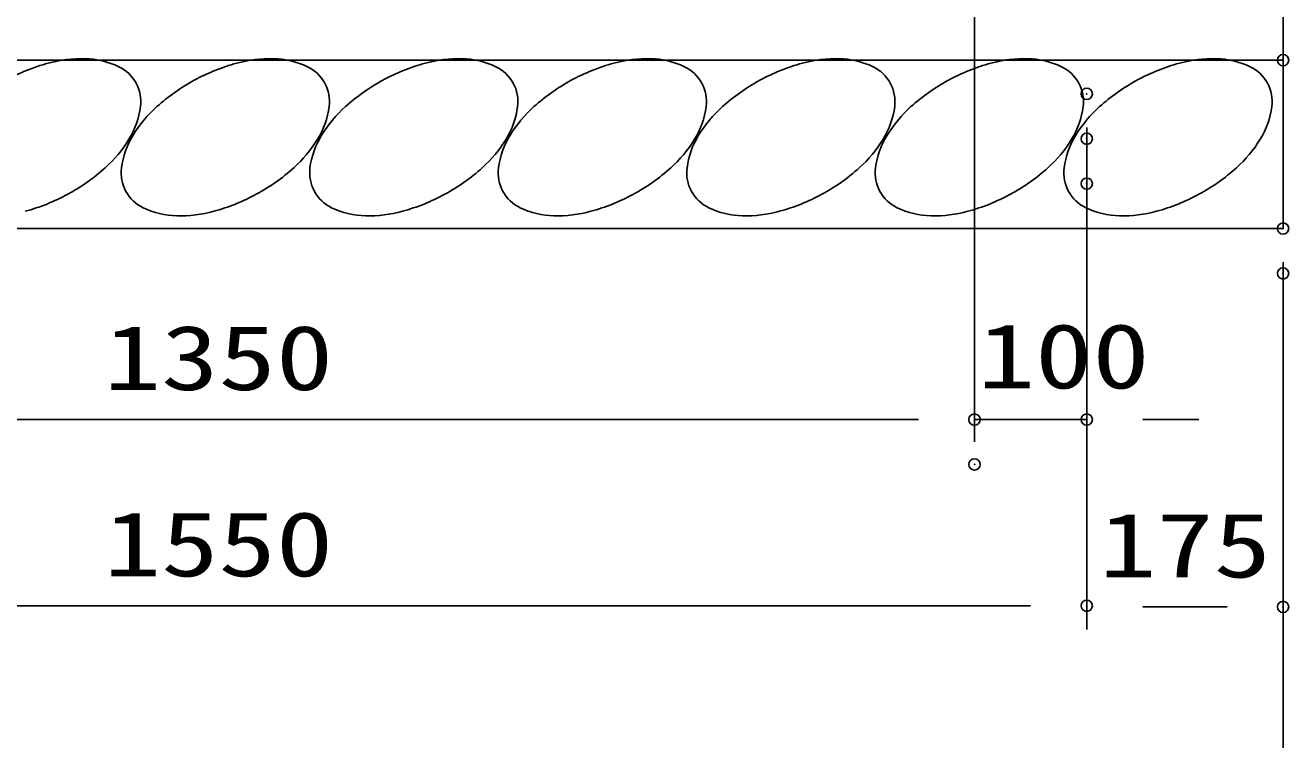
# Model space of a CAD drawing. Units: millimetres, scale not verified. Extents: x -5940 to 5940, y -4200 to 4200.
# Drawn here: x 1448 to 2574, y -1289 to -653 of the extents above; entities that cross this region are included whole.
import ezdxf
from ezdxf.enums import TextEntityAlignment as Align

# ---------------------------------------------------------------- set-up
doc = ezdxf.new("R2010")
doc.units = ezdxf.units.MM
doc.header["$LTSCALE"] = 20
doc.header["$PDMODE"] = 32
doc.header["$PDSIZE"] = 10
for name, color, linetype, lineweight in [('0-1_0', 7, 'Continuous', 25), ('0-2_1', 7, 'Continuous', 25), ('0-3_EXTCNT-L', 4, 'Continuous', 25)]:
    doc.layers.add(name, color=color, linetype=linetype, lineweight=lineweight)
doc.layers.add('0-6_DEFPOINTS', color=7, linetype='Continuous')
doc.styles.add('ＭＳ ゴシック', font='')
doc.styles.get('ＭＳ ゴシック').set_extended_font_data('MS Gothic')

msp = doc.modelspace()

# ---------------------------------------------------------------- linework, layer by layer
at = {"layer": '0-1_0', "color": 1}
for p, q in [((2294.26, -238.8), (2294.26, -1023.99)), ((2394.26, -743.8), (2394.26, -1189.99)), ((2394.26, -783.8), (2394.26, -1023.99)), ((2394.26, -823.8), (2394.26, -1190.99)), ((2569.26, -863.8), (2569.26, -1426.99)), ((2569.26, -903.8), (2569.26, -1190.99)), ((2294.26, -1013.99), (2294.26, -983.99))]:
    msp.add_line(p, q, dxfattribs=at)
at = {"layer": '0-1_0', "color": 2}
for p, q in [((994.26, -1003.99), (2244.26, -1003.99)), ((2244.26, -1003.99), (2194.26, -1003.99)), ((2294.26, -1003.99), (2394.26, -1003.99)), ((2444.26, -1003.99), (2494.26, -1003.99)), ((894.26, -1169.99), (2344.26, -1169.99)), ((2444.26, -1170.99), (2519.26, -1170.99))]:
    msp.add_line(p, q, dxfattribs=at)
at = {"layer": '0-2_1'}
for p, q in [((2569.26, -633.8), (2569.26, -833.8)), ((2569.26, -683.8), (669.26, -683.8)), ((2569.26, -833.8), (669.26, -833.8))]:
    msp.add_line(p, q, dxfattribs=at)
at = {"layer": '0-3_EXTCNT-L'}
for centre, radius, start, end in [((1514.84, -855.72), 175.38, 105.20457, 118.56194), ((1499.18, -798.12), 115.68, 88.7385, 105.20457), ((1500.11, -755.94), 73.49, 64.41276, 88.7385), ((1682.84, -855.72), 175.38, 105.20457, 118.56194), ((1667.18, -798.12), 115.68, 88.7385, 105.20457), ((1668.11, -755.94), 73.49, 64.41276, 88.7385), ((1850.84, -855.72), 175.38, 105.20457, 118.56194), ((1835.18, -798.12), 115.68, 88.7385, 105.20457), ((1836.11, -755.94), 73.49, 64.41276, 88.7385), ((2018.84, -855.72), 175.38, 105.20457, 118.56194), ((2003.18, -798.12), 115.68, 88.7385, 105.20457), ((2004.11, -755.94), 73.49, 64.41276, 88.7385), ((2186.84, -855.72), 175.38, 105.20457, 118.56194), ((2171.18, -798.12), 115.68, 88.7385, 105.20457), ((2172.11, -755.94), 73.49, 64.41276, 88.7385), ((2354.84, -855.72), 175.38, 105.20457, 118.56194), ((2339.18, -798.12), 115.68, 88.7385, 105.20457), ((2340.11, -755.94), 73.49, 64.41276, 88.7385), ((2522.84, -855.72), 175.38, 105.20457, 118.56194), ((2507.18, -798.12), 115.68, 88.7385, 105.20457), ((2508.11, -755.94), 73.49, 64.41276, 88.7385), ((1516.97, -720.72), 34.44, 28.56194, 64.41276), ((1684.97, -720.72), 34.44, 28.56194, 64.41276), ((1852.97, -720.72), 34.44, 28.56194, 64.41276), ((2020.97, -720.72), 34.44, 28.56194, 64.41276), ((2188.97, -720.72), 34.44, 28.56194, 64.41276), ((2356.97, -720.72), 34.44, 28.56194, 64.41276), ((2524.97, -720.72), 34.44, 28.56194, 64.41276), ((1516.97, -720.72), 34.44, 352.71112, 28.56194), ((1682.84, -855.72), 175.38, 118.56194, 131.91931), ((1684.97, -720.72), 34.44, 352.71112, 28.56194), ((1850.84, -855.72), 175.38, 118.56194, 131.91931), ((1852.97, -720.72), 34.44, 352.71112, 28.56194), ((2018.84, -855.72), 175.38, 118.56194, 131.91931), ((2020.97, -720.72), 34.44, 352.71112, 28.56194), ((2186.84, -855.72), 175.38, 118.56194, 131.91931), ((2188.97, -720.72), 34.44, 352.71112, 28.56194), ((2354.84, -855.72), 175.38, 118.56194, 131.91931), ((2356.97, -720.72), 34.44, 352.71112, 28.56194), ((2522.84, -855.72), 175.38, 118.56194, 131.91931), ((2524.97, -720.72), 34.44, 352.71112, 28.56194), ((1478.24, -715.76), 73.49, 328.38539, 352.71112), ((1642.95, -811.3), 115.68, 131.91931, 148.38539), ((1646.24, -715.76), 73.49, 328.38539, 352.71112), ((1810.95, -811.3), 115.68, 131.91931, 148.38539), ((1814.24, -715.76), 73.49, 328.38539, 352.71112), ((1978.95, -811.3), 115.68, 131.91931, 148.38539), ((1982.24, -715.76), 73.49, 328.38539, 352.71112), ((2146.95, -811.3), 115.68, 131.91931, 148.38539), ((2150.24, -715.76), 73.49, 328.38539, 352.71112), ((2314.95, -811.3), 115.68, 131.91931, 148.38539), ((2318.24, -715.76), 73.49, 328.38539, 352.71112), ((2482.95, -811.3), 115.68, 131.91931, 148.38539), ((2486.24, -715.76), 73.49, 328.38539, 352.71112), ((1442.31, -693.65), 115.68, 311.91931, 328.38539), ((1607.02, -789.19), 73.49, 148.38539, 172.71112), ((1610.31, -693.65), 115.68, 311.91931, 328.38539), ((1775.02, -789.19), 73.49, 148.38539, 172.71112), ((1778.31, -693.65), 115.68, 311.91931, 328.38539), ((1943.02, -789.19), 73.49, 148.38539, 172.71112), ((1946.31, -693.65), 115.68, 311.91931, 328.38539), ((2111.02, -789.19), 73.49, 148.38539, 172.71112), ((2114.31, -693.65), 115.68, 311.91931, 328.38539), ((2279.02, -789.19), 73.49, 148.38539, 172.71112), ((2282.31, -693.65), 115.68, 311.91931, 328.38539), ((2447.02, -789.19), 73.49, 148.38539, 172.71112), ((2450.31, -693.65), 115.68, 311.91931, 328.38539), ((1402.43, -649.23), 175.38, 298.56194, 311.91931), ((1568.29, -784.23), 34.44, 172.71112, 208.56194), ((1570.43, -649.23), 175.38, 298.56194, 311.91931), ((1736.29, -784.23), 34.44, 172.71112, 208.56194), ((1738.43, -649.23), 175.38, 298.56194, 311.91931), ((1904.29, -784.23), 34.44, 172.71112, 208.56194), ((1906.43, -649.23), 175.38, 298.56194, 311.91931), ((2072.29, -784.23), 34.44, 172.71112, 208.56194), ((2074.43, -649.23), 175.38, 298.56194, 311.91931), ((2240.29, -784.23), 34.44, 172.71112, 208.56194), ((2242.43, -649.23), 175.38, 298.56194, 311.91931), ((2408.29, -784.23), 34.44, 172.71112, 208.56194), ((2410.43, -649.23), 175.38, 298.56194, 311.91931), ((1402.43, -649.23), 175.38, 285.20457, 298.56194), ((1568.29, -784.23), 34.44, 208.56194, 244.41276), ((1570.43, -649.23), 175.38, 285.20457, 298.56194), ((1736.29, -784.23), 34.44, 208.56194, 244.41276), ((1738.43, -649.23), 175.38, 285.20457, 298.56194), ((1904.29, -784.23), 34.44, 208.56194, 244.41276), ((1906.43, -649.23), 175.38, 285.20457, 298.56194), ((2072.29, -784.23), 34.44, 208.56194, 244.41276), ((2074.43, -649.23), 175.38, 285.20457, 298.56194), ((2240.29, -784.23), 34.44, 208.56194, 244.41276), ((2242.43, -649.23), 175.38, 285.20457, 298.56194), ((2408.29, -784.23), 34.44, 208.56194, 244.41276), ((2410.43, -649.23), 175.38, 285.20457, 298.56194), ((1585.15, -749.01), 73.49, 244.41276, 268.7385), ((1586.08, -706.83), 115.68, 268.7385, 285.20457), ((1753.15, -749.01), 73.49, 244.41276, 268.7385), ((1754.08, -706.83), 115.68, 268.7385, 285.20457), ((1921.15, -749.01), 73.49, 244.41276, 268.7385), ((1922.08, -706.83), 115.68, 268.7385, 285.20457), ((2089.15, -749.01), 73.49, 244.41276, 268.7385), ((2090.08, -706.83), 115.68, 268.7385, 285.20457), ((2257.15, -749.01), 73.49, 244.41276, 268.7385), ((2258.08, -706.83), 115.68, 268.7385, 285.20457), ((2425.15, -749.01), 73.49, 244.41276, 268.7385), ((2426.08, -706.83), 115.68, 268.7385, 285.20457)]:
    msp.add_arc(centre, radius, start, end, dxfattribs=at)
at = {"layer": '0-6_DEFPOINTS'}
for p in [(2569.26, -683.8), (2394.26, -713.8), (2394.26, -753.8), (2394.26, -793.8), (2569.26, -833.8), (2569.26, -833.8), (2569.26, -873.8), (2294.26, -1003.99), (2394.26, -1003.99), (2294.26, -1043.99), (2394.26, -1169.99), (2569.26, -1170.99)]:
    msp.add_point(p, dxfattribs=at)

# ---------------------------------------------------------------- texts
at = {"layer": '0-1_0', "color": 3, "style": 'ＭＳ ゴシック', "width": 1.3}
for s, p in [('1350', (1518.47, -995.09)), ('100', (2297.09, -993.65)), ('1550', (1518.47, -1161.09)), ('175', (2405.26, -1162.09))]:
    msp.add_text(s, height=57.77, dxfattribs=at).set_placement(p, align=Align.BOTTOM_LEFT)

doc.saveas('drawing.dxf')
